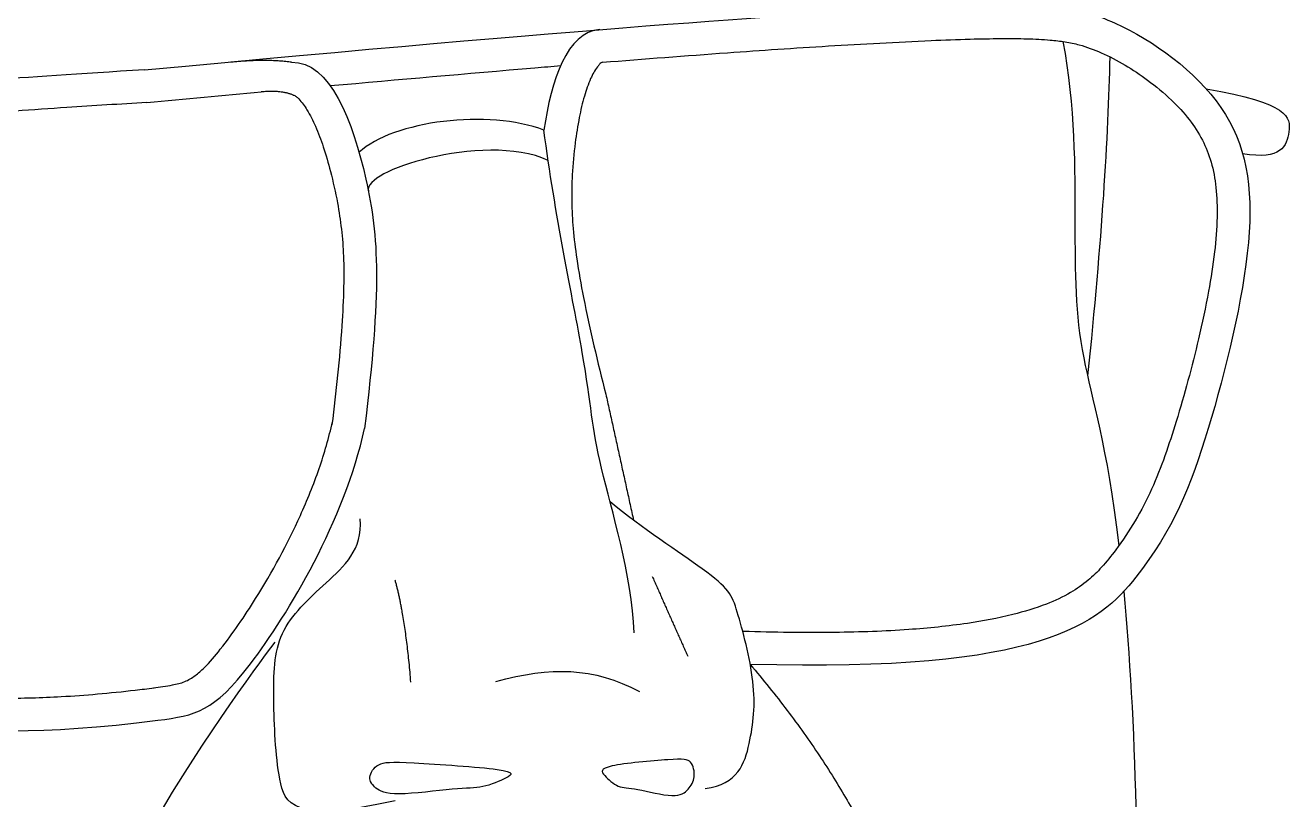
# Model space of a CAD drawing. Header units: millimetres. Extents: x -406 to 301, y 2 to 1827.
# Drawn here: x -104.8 to 1.6, y 1649.5 to 1714.5 of the extents above; entities that cross this region are included whole.
import ezdxf

# ---------------------------------------------------------------- set-up
doc = ezdxf.new("R2010")
doc.units = ezdxf.units.MM
doc.layers.add('ceco.net 161', color=7, linetype='Continuous')

msp = doc.modelspace()

# ---------------------------------------------------------------- linework, layer by layer
at = {"layer": 'ceco.net 161'}
for points, knots in [([(-94.74, 1710.78), (-57.52, 1714.28), (-21.57, 1716.73), (-13.6, 1715.85), (-2.82, 1708.09), (-0.95, 1697.53), (-5.38, 1679.49), (-9.79, 1668.45), (-19.26, 1660.15), (-43.86, 1660.85)], [0.145419, 0.145419, 0.145419, 0.145419, 1, 2, 3, 4, 5, 6, 6.991291, 6.991291, 6.991291, 6.991291]), ([(-56.26, 1711.42), (-52.77, 1711.7), (-46.44, 1712.19), (-37.24, 1712.81), (-30.44, 1713.18), (-25.61, 1713.37), (-22.91, 1713.42), (-20.67, 1713.41), (-18.87, 1713.32), (-17.41, 1713.16), (-15.96, 1712.86), (-13.55, 1711.95), (-10.94, 1710.37), (-8.52, 1708.38), (-6.96, 1706.69), (-5.81, 1704.93), (-5.05, 1703), (-4.66, 1700.81), (-4.58, 1698.27), (-4.82, 1695.35), (-5.36, 1691.94), (-6.13, 1688.34), (-7.05, 1684.69), (-8, 1681.42), (-8.98, 1678.36), (-10.08, 1675.55), (-11.45, 1672.89), (-12.91, 1670.73), (-14.24, 1669.06), (-15.49, 1667.83), (-17.04, 1666.76), (-19.16, 1665.77), (-22.08, 1664.9), (-25.95, 1664.18), (-29.89, 1663.79), (-33.62, 1663.59), (-38.25, 1663.48), (-41.87, 1663.53), (-44.42, 1663.61)], [43.181187, 43.181187, 43.181187, 43.181187, 50.841053, 57.037683, 63.322008, 65.712172, 67.59546, 69.200621, 70.612326, 71.530189, 72.416503, 73.828496, 77.136286, 79.049714, 80.664975, 82.146952, 83.601134, 85.178051, 86.99614, 89.129154, 91.569854, 94.53531, 97.168594, 99.773579, 101.979213, 104.182534, 106.357553, 108.499345, 109.871647, 111.013736, 112.319498, 113.965581, 116.122976, 118.943504, 122.558305, 124.77166, 127.093474, 132.672396, 132.672396, 132.672396, 132.672396]), ([(-17.58, 1713.17), (-16.57, 1707.78), (-16.57, 1696.55), (-16.57, 1687.44), (-13.89, 1679.27), (-12.88, 1670.84)], [1.0627, 1.0627, 1.0627, 1.0627, 2, 3, 3.910596, 3.910596, 3.910596, 3.910596]), ([(-94.74, 1710.78), (-100.31, 1710.46), (-118.88, 1709.16), (-125.14, 1707.65), (-134.85, 1698.58), (-135.37, 1687.88), (-128.69, 1670.54), (-123.06, 1660.43), (-113.29, 1653.68), (-93.63, 1656.15)], [0.706251, 0.706251, 0.706251, 0.706251, 1, 2, 3, 4, 5, 6, 6.912058, 6.912058, 6.912058, 6.912058]), ([(-79.14, 1709.46), (-73.42, 1709.97), (-66.96, 1710.54), (-60.51, 1711.08), (-59.79, 1711.14)], [26.464622, 26.464622, 26.464622, 26.464622, 39.025512, 40.60925, 40.60925, 40.60925, 40.60925]), ([(-56.26, 1711.42), (-56.31, 1711.42), (-56.4, 1711.36), (-56.54, 1711.23), (-56.88, 1710.82), (-57.35, 1709.94), (-57.85, 1708.5), (-58.26, 1706.69), (-58.61, 1704.48), (-58.83, 1702.12), (-58.88, 1699.71), (-58.76, 1697.36), (-58.42, 1694.67), (-57.59, 1690.01), (-56.68, 1686.24), (-55.99, 1683.55)], [0, 0, 0, 0, 0.100254, 0.218953, 0.41991, 1.261623, 2.393836, 3.734332, 5.304728, 7.280912, 8.905944, 10.56579, 12.424658, 14.817189, 20.89405, 20.89405, 20.89405, 20.89405]), ([(-82.26, 1708.67), (-82.22, 1708.67), (-82.12, 1708.63), (-81.97, 1708.52), (-81.58, 1708.15), (-81, 1707.33), (-80.32, 1705.97), (-79.68, 1704.23), (-79.06, 1702.08), (-78.54, 1699.77), (-78.18, 1697.39), (-78, 1695.04), (-78, 1692.33), (-78.23, 1687.6), (-78.66, 1683.75), (-79, 1680.98)], [0, 0, 0, 0, 0.100254, 0.218953, 0.41991, 1.261623, 2.393836, 3.734332, 5.304728, 7.280912, 8.905944, 10.56579, 12.424658, 14.817189, 20.89405, 20.89405, 20.89405, 20.89405]), ([(-94.55, 1708.03), (-96.79, 1707.91), (-101.9, 1707.59), (-108.1, 1707.14), (-112.92, 1706.71), (-115.6, 1706.42), (-117.82, 1706.13), (-119.59, 1705.81), (-121.03, 1705.47), (-122.42, 1704.99), (-124.7, 1703.78), (-127.09, 1701.87), (-129.24, 1699.59), (-130.57, 1697.72), (-131.49, 1695.83), (-131.99, 1693.82), (-132.11, 1691.59), (-131.86, 1689.07), (-131.25, 1686.2), (-130.28, 1682.89), (-129.07, 1679.41), (-127.69, 1675.92), (-126.33, 1672.79), (-124.97, 1669.88), (-123.52, 1667.23), (-121.83, 1664.76), (-120.1, 1662.81), (-118.57, 1661.32), (-117.18, 1660.25), (-115.51, 1659.39), (-113.27, 1658.68), (-110.27, 1658.18), (-106.34, 1657.96), (-102.38, 1658.08), (-98.66, 1658.35), (-96.06, 1658.62), (-94.48, 1658.81), (-93.95, 1658.88)], [52.137462, 52.137462, 52.137462, 52.137462, 57.037683, 63.322008, 65.712172, 67.59546, 69.200621, 70.612326, 71.530189, 72.416503, 73.828496, 77.136286, 79.049714, 80.664975, 82.146952, 83.601134, 85.178051, 86.99614, 89.129154, 91.569854, 94.53531, 97.168594, 99.773579, 101.979213, 104.182534, 106.357553, 108.499345, 109.871647, 111.013736, 112.319498, 113.965581, 116.122976, 118.943504, 122.558305, 124.77166, 127.093474, 128.254087, 128.254087, 128.254087, 128.254087]), ([(-94, 1658.87), (-93.46, 1658.95), (-92.58, 1659.07), (-91.37, 1659.34), (-90.48, 1659.88), (-89.46, 1660.78), (-87.7, 1662.91), (-84.84, 1667.09), (-82.07, 1672.19), (-80.03, 1677.22), (-79.25, 1679.89), (-78.96, 1681.22)], [0, 0, 0, 0, 1.172139, 1.962288, 2.691642, 3.416994, 4.921881, 8.705121, 14.478219, 17.567144, 20.544143, 20.544143, 20.544143, 20.544143]), ([(-47.64, 1650.43), (-44.88, 1650.78), (-43.75, 1654.28), (-43.24, 1659), (-45.12, 1666.15), (-45.89, 1667.73), (-52.96, 1672.28), (-55.62, 1674.49)], [0, 0, 0, 0, 1, 2, 3, 4, 4.829401, 4.829401, 4.829401, 4.829401]), ([(-12.47, 1666.98), (-11.5, 1656.67), (-10.42, 1625.22), (-17.33, 1607.81), (-23.12, 1592.33), (-33.94, 1574.59), (-44.06, 1562.66), (-71.3, 1560.32), (-95.44, 1561.36), (-103.74, 1567.85), (-126.32, 1580.82), (-147.08, 1602.62), (-154.35, 1616.52), (-154.35, 1621.77)], [4.039211, 4.039211, 4.039211, 4.039211, 5, 6, 7, 8, 9, 10, 11, 12, 13, 14, 15, 15, 15, 15])]:
    msp.add_open_spline(points, degree=3, knots=knots, dxfattribs=at)
for points, degree in [([(-56.49, 1714.16), (-59.25, 1713.94), (-60.58, 1709.95), (-61.19, 1705.71)], 3), ([(-13.65, 1711.88), (-13.79, 1705.17), (-14.32, 1696.51), (-15.51, 1685.08)], 3), ([(-82.39, 1711.42), (-84.62, 1711.72), (-87.49, 1711.42)], 2), ([(-82.39, 1711.42), (-79.17, 1711.56), (-75.29, 1701.26), (-74.83, 1692.28), (-76.27, 1680.65)], 3), ([(-94.55, 1708.03), (-91.35, 1708.34), (-88.15, 1708.63), (-84.95, 1708.93)], 3), ([(-82.26, 1708.67), (-83.29, 1709.08), (-84.95, 1708.93)], 2), ([(-5.54, 1709.18), (1.45, 1708), (1.67, 1705.59), (0.79, 1703.17), (-2.48, 1703.74)], 3), ([(-61.19, 1705.71), (-65.79, 1707.54), (-73.92, 1706.48), (-76.72, 1703.86)], 3), ([(-53.6, 1663.49), (-53.82, 1668.4), (-57.19, 1679.17), (-57.19, 1684.23), (-60.3, 1698.81), (-61.19, 1705.71)], 3), ([(-60.84, 1703.17), (-63.53, 1704.45), (-71.83, 1703.79), (-76.12, 1701.49), (-75.94, 1700.62)], 3), ([(-55.99, 1683.55), (-54.82, 1678.25), (-53.66, 1672.95)], 2), ([(-93.63, 1656.15), (-90.42, 1656.59), (-87.51, 1657.03), (-77.92, 1672.97), (-76.27, 1680.65)], 3), ([(-73.69, 1649.39), (-82.34, 1647.49), (-83.66, 1650.78), (-83.95, 1658.19), (-83.86, 1663.7), (-79.55, 1667.64), (-76.4, 1670.5), (-76.62, 1673.06)], 3), ([(-52.09, 1668.23), (-50.6, 1664.88), (-49.11, 1661.54)], 2), ([(-72.37, 1659.36), (-72.81, 1664.78), (-73.69, 1667.93)], 2), ([(-83.81, 1662.71), (-87.28, 1658.06), (-103.25, 1636.57), (-104.71, 1619.15)], 3), ([(-43.86, 1660.85), (-32.72, 1647.68), (-30.5, 1636.03)], 2), ([(-65.23, 1659.42), (-60.64, 1660.67), (-57.05, 1660.63), (-53.16, 1658.57)], 3), ([(-66.33, 1650.58), (-65.65, 1650.72), (-64.14, 1651.37), (-63.28, 1652.02), (-73.51, 1652.69), (-75.21, 1652.63), (-76.06, 1651.3), (-75.41, 1650.44), (-74.11, 1649.72), (-68.22, 1650.51), (-67.01, 1650.43), (-66.33, 1650.58)], 3), ([(-54.94, 1650.63), (-55.36, 1650.81), (-56.23, 1651.57), (-56.67, 1652.34), (-49.83, 1652.96), (-48.73, 1652.87), (-48.42, 1651.32), (-49.01, 1650.33), (-49.99, 1649.53), (-53.71, 1650.52), (-54.52, 1650.45), (-54.94, 1650.63)], 3)]:
    msp.add_open_spline(points, degree=degree, dxfattribs=at)

doc.saveas('drawing.dxf')
